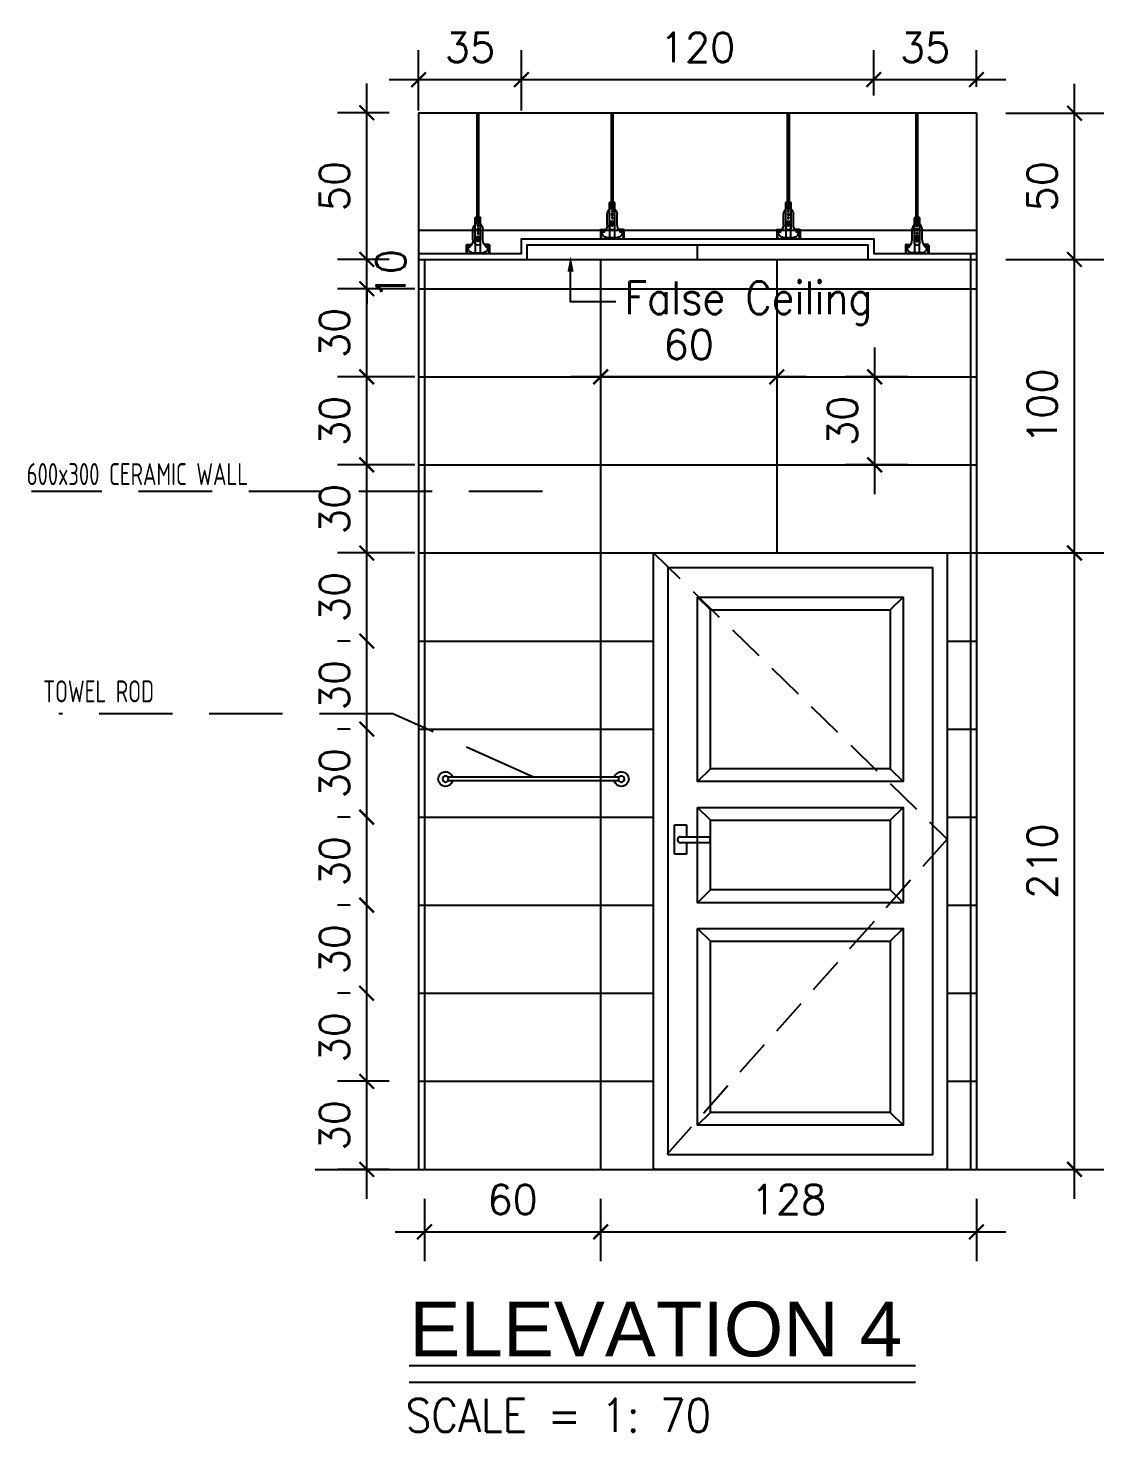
# Model space of a CAD drawing. Header units: centimetres. Extents: x -1797 to 2001, y -8788 to 1856.
# Drawn here: x 1634.3 to 2000.7, y 1364.7 to 1842.9 of the extents above; entities that cross this region are included whole.
import ezdxf
from ezdxf.xclip import XClip

# ---------------------------------------------------------------- set-up
doc = ezdxf.new("R2010")
doc.units = ezdxf.units.CM
doc.header["$LTSCALE"] = 100
doc.header["$MEASUREMENT"] = 0
doc.header["$XCLIPFRAME"] = 0
doc.header["$PDMODE"] = 35
doc.linetypes.add('HIDDEN', pattern=[0.375, 0.25, -0.125])
for name, color, linetype in [('CEILING', 161, 'Continuous'), ('CEILING HANGER', 8, 'Continuous'), ('DIM', 1, 'Continuous'), ('DOOR', 1, 'Continuous'), ('HIDDEN -03', 8, 'HIDDEN'), ('ID_Flooring_02', 127, 'Continuous'), ('ID_Furniture-Fixed_02', 145, 'Continuous'), ('IDS-Fixt', 5, 'Continuous'), ('TEXT', 3, 'Continuous'), ('Text-1', 3, 'Continuous'), ('WALL-01', 7, 'Continuous'), ('WALL-03', 2, 'Continuous'), ('WALL-04', 1, 'Continuous')]:
    doc.layers.add(name, color=color, linetype=linetype)
doc.styles.add('ART', font='arial.ttf')
doc.styles.add('HB25Small', font='ARCHSTYL.SHX', dxfattribs={"width": 0.8, "height": 2.5})
doc.styles.add('ISO', font='isocp2.shx', dxfattribs={"width": 0.8})
doc.styles.add('ROMANS', font='romans')
doc.dimstyles.new('AS-17-100', dxfattribs={"dimtxt": 10, "dimasz": 5, "dimexe": 10, "dimexo": 10, "dimgap": 6, "dimtad": 1, "dimtoh": 1, "dimdec": 0, "dimdsep": 46, "dimtxsty": 'ROMANS', "dimblk1": 'ARCHTICK', "dimblk2": 'ARCHTICK', "dimsah": 1, "dimcen": 25, "dimdle": 10, "dimclrd": 1, "dimclre": 1, "dimclrt": 2, "dimadec": 0, "dimazin": 0, "dimtfac": 1, "dimtdec": 0, "dimtofl": 0, "dimtmove": 2, "dimatfit": 3, "dimldrblk": 'ARCHTICK', "dimfxl": 1, "dimtolj": 1, "dimtzin": 0, "dimarcsym": 0})
doc.dimstyles.new('DIM DET', dxfattribs={"dimtxt": 0.05, "dimasz": 0.025, "dimexe": 0.025, "dimexo": 0.025, "dimgap": 0.025, "dimtad": 1, "dimzin": 0, "dimdsep": 46, "dimtxsty": 'ISO', "dimblk": 'ARCHTICK', "dimcen": 0.1, "dimdle": 0.025, "dimclrd": 15, "dimclre": 15, "dimclrt": 2, "dimadec": 0, "dimazin": 0, "dimtfac": 1, "dimtmove": 2, "dimatfit": 0, "dimldrblk": 'ARCHTICK', "dimfxl": 0.17, "dimtzin": 1, "dimarcsym": 0})

# ---------------------------------------------------------------- blocks, each defined once
blk = doc.blocks.new('SUP')
at = {"layer": 'CEILING HANGER', "extrusion": (-6.56544e-09, 1.61575e-05, 1)}
for p, q in [((-555.86, -4415.29, 0.02), (-555.86, -4347.85, 0.02)), ((-555.25, -4415.29, 0.02), (-555.25, -4347.85, 0.02)), ((-556.44, -4415.38, 0.02), (-556.44, -4413.19, 0.02)), ((-554.61, -4415.38, 0.02), (-554.61, -4413.19, 0.02)), ((-557.24, -4420.73, 0.02), (-557.24, -4417, 0.02)), ((-556.44, -4422.11, 0.02), (-556.44, -4415.38, 0.02)), ((-556.34, -4415.29, 0.02), (-554.71, -4415.29, 0.02)), ((-555.86, -4414.67, 0.02), (-555.86, -4414.7, 0.02)), ((-555.86, -4414.7, 0.02), (-555.84, -4414.74, 0.02)), ((-555.84, -4414.74, 0.02), (-555.82, -4414.77, 0.02)), ((-555.82, -4414.77, 0.02), (-555.79, -4414.79, 0.02)), ((-555.79, -4414.79, 0.02), (-555.75, -4414.82, 0.02)), ((-555.75, -4414.82, 0.02), (-555.71, -4414.84, 0.02)), ((-555.71, -4414.84, 0.02), (-555.66, -4414.85, 0.02)), ((-555.66, -4414.85, 0.02), (-555.61, -4414.86, 0.02)), ((-555.61, -4414.86, 0.02), (-555.56, -4414.86, 0.02)), ((-555.56, -4414.86, 0.02), (-555.5, -4414.86, 0.02)), ((-555.5, -4414.86, 0.02), (-555.45, -4414.85, 0.02)), ((-555.45, -4414.85, 0.02), (-555.4, -4414.84, 0.02)), ((-555.4, -4414.84, 0.02), (-555.36, -4414.82, 0.02)), ((-555.36, -4414.82, 0.02), (-555.32, -4414.79, 0.02)), ((-555.32, -4414.79, 0.02), (-555.29, -4414.77, 0.02)), ((-555.29, -4414.77, 0.02), (-555.27, -4414.74, 0.02)), ((-555.27, -4414.74, 0.02), (-555.26, -4414.7, 0.02)), ((-555.26, -4414.7, 0.02), (-555.25, -4414.67, 0.02)), ((-554.61, -4422.1, 0.02), (-554.61, -4415.38, 0.02)), ((-553.82, -4420.73, 0.02), (-553.82, -4417, 0.02)), ((-559.5, -4422.53, 0.02), (-559.5, -4426.15, 0.02)), ((-559.37, -4423.36, 0.02), (-559.5, -4423.36, 0.02)), ((-559.37, -4422.53, 0.02), (-559.37, -4426.15, 0.02)), ((-559.25, -4422.29, 0.02), (-557.67, -4422.29, 0.02)), ((-559.25, -4422.41, 0.02), (-557.74, -4422.41, 0.02)), ((-558.92, -4423.15, 0.02), (-558.92, -4423.41, 0.02)), ((-558.73, -4424.21, 0.02), (-558.9, -4423.57, 0.02)), ((-558.57, -4423.16, 0.02), (-558.6, -4423.08, 0.02)), ((-558.4, -4423.28, 0.02), (-558.4, -4423.28, 0.02)), ((-554.61, -4419.5, 0.02), (-556.44, -4419.5, 0.02)), ((-556.35, -4425.11, 0.02), (-556.35, -4421.21, 0.02)), ((-556.29, -4421.21, 0.02), (-556.35, -4421.21, 0.02)), ((-556.23, -4421.14, 0.02), (-556.23, -4420.6, 0.02)), ((-554.89, -4420.53, 0.02), (-556.17, -4420.53, 0.02)), ((-555.24, -4420.02, 0.02), (-555.82, -4420.02, 0.02)), ((-555.24, -4420.27, 0.02), (-555.82, -4420.27, 0.02)), ((-555.74, -4421.21, 0.02), (-555.77, -4420.78, 0.02)), ((-555.28, -4420.78, 0.02), (-555.77, -4420.78, 0.02)), ((-555.74, -4421.21, 0.02), (-555.31, -4421.21, 0.02)), ((-555.31, -4421.21, 0.02), (-555.28, -4420.78, 0.02)), ((-554.83, -4421.14, 0.02), (-554.83, -4420.6, 0.02)), ((-554.71, -4421.21, 0.02), (-554.77, -4421.21, 0.02)), ((-554.71, -4425.11, 0.02), (-554.71, -4421.21, 0.02)), ((-551.81, -4422.29, 0.02), (-553.39, -4422.29, 0.02)), ((-551.81, -4422.41, 0.02), (-553.32, -4422.41, 0.02)), ((-552.66, -4423.28, 0.02), (-552.66, -4423.28, 0.02)), ((-552.49, -4423.16, 0.02), (-552.46, -4423.08, 0.02)), ((-552.33, -4424.21, 0.02), (-552.15, -4423.57, 0.02)), ((-552.13, -4423.15, 0.02), (-552.13, -4423.41, 0.02)), ((-551.68, -4422.53, 0.02), (-551.68, -4426.15, 0.02)), ((-551.68, -4423.36, 0.02), (-551.56, -4423.36, 0.02)), ((-551.56, -4422.53, 0.02), (-551.56, -4426.15, 0.02)), ((-559.5, -4426.15, 0.02), (-559.5, -4427.62, 0.02)), ((-559.5, -4427.62, 0.02), (-559.37, -4427.62, 0.02)), ((-559.37, -4426.15, 0.02), (-559.37, -4427.62, 0.02)), ((-556.23, -4425.11, 0.02), (-557.55, -4425.11, 0.02)), ((-554.83, -4425.11, 0.02), (-556.23, -4425.11, 0.02)), ((-555.07, -4425.48, 0.02), (-555.99, -4425.48, 0.02)), ((-553.5, -4425.11, 0.02), (-554.83, -4425.11, 0.02)), ((-551.68, -4426.15, 0.02), (-551.68, -4427.62, 0.02)), ((-551.56, -4427.62, 0.02), (-551.68, -4427.62, 0.02)), ((-551.56, -4426.15, 0.02), (-551.56, -4427.62, 0.02))]:
    blk.add_line(p, q, dxfattribs=at)
at = {"layer": 'CEILING HANGER', "extrusion": (-6.56544e-09, 1.61575e-05, 1), "const_width": 0.244, "elevation": -0.07}
blk.add_lwpolyline([(-558.58, -4423.04, 1), (-559.07, -4423.04), (-559.07, -4423.22, 0.267949), (-558.99, -4423.35, -0.57735), (-558.99, -4423.61, 0.267949), (-559.07, -4423.75), (-559.07, -4424.04, 0.267949), (-558.99, -4424.17, -0.57735), (-558.99, -4424.43, 0.267949), (-559.07, -4424.56), (-559.07, -4424.85, 0.267949), (-558.99, -4424.98, -0.57735), (-558.99, -4425.25, 0.267949), (-559.07, -4425.38), (-559.07, -4425.7, 0.414214), (-558.92, -4425.85), (-558.23, -4425.85, 0.247529), (-558.1, -4425.78, -0.247529), (-557.98, -4425.72), (-557.55, -4425.72, -0.247529), (-557.43, -4425.78, 0.247529), (-557.3, -4425.85), (-555.79, -4425.85, 0.267949), (-555.66, -4425.77, -0.57735), (-555.4, -4425.77, 0.267949), (-555.26, -4425.85), (-553.76, -4425.85, 0.247529), (-553.63, -4425.78, -0.247529), (-553.51, -4425.72), (-553.08, -4425.72, -0.247529), (-552.95, -4425.78, 0.247529), (-552.83, -4425.85), (-552.14, -4425.85, 0.414214), (-551.99, -4425.7), (-551.99, -4425.38, 0.267949), (-552.07, -4425.25, -0.57735), (-552.07, -4424.98, 0.267949), (-551.99, -4424.85), (-551.99, -4424.56, 0.267949), (-552.07, -4424.43, -0.57735), (-552.07, -4424.17, 0.267949), (-551.99, -4424.04), (-551.99, -4423.75, 0.267949), (-552.07, -4423.61, -0.57735), (-552.07, -4423.35, 0.267949), (-551.99, -4423.22), (-551.99, -4423.04, 1), (-552.48, -4423.04)], format="xyb", dxfattribs=at)
at = {"layer": 'CEILING HANGER', "extrusion": (-6.56544e-09, 1.61575e-05, 1)}
for centre, radius in [((-555.53, -4417.24, -0.05), 0.342), ((-555.53, -4416.02, -0.05), 0.252), ((-555.53, -4418.46, -0.05), 0.252)]:
    blk.add_circle(centre, radius, dxfattribs=at)
for centre, radius, start, end in [((-555.53, -4414.15, -0.05), 1.33, 104.5031, 133.577), ((-555.53, -4414.15, -0.05), 1.33, 46.3713, 77.9165), ((-554.37, -4417.4, -0.05), 2.89, 132.9462, 171.8788), ((-556.68, -4417.4, -0.05), 2.89, 8.1212, 47.0538), ((-559.25, -4422.53, -0.05), 0.244, 90, 180), ((-559.25, -4422.53, -0.05), 0.122, 90, 180), ((-558.74, -4423.15, -0.05), 0.183, 102.9976, 180), ((-558.31, -4423.41, -0.05), 0.61, 180, 195), ((-558.75, -4423.09, -0.05), 0.122, 77.0024, 102.9976), ((-558.77, -4423.15, -0.05), 0.183, 20, 77.0024), ((-558.4, -4423.1, -0.05), 0.183, 200, 270), ((-558.4, -4423.1, -0.05), 0.183, 270, 357.8496), ((-557.85, -4423.12, -0.05), 0.366, 135.5755, 177.8496), ((-560.29, -4420.73, -0.05), 3.05, 315.5755, 360), ((-555.53, -4421.14, -0.05), 1.33, 226.423, 313.6287), ((-556.29, -4421.14, -0.05), 0.061, 270, 360), ((-556.17, -4420.6, -0.05), 0.061, 90, 180), ((-555.82, -4420.14, -0.05), 0.122, 90, 270), ((-555.24, -4420.14, -0.05), 0.122, 270, 90), ((-554.89, -4420.6, -0.05), 0.061, 360, 90), ((-554.77, -4421.14, -0.05), 0.061, 180, 270), ((-550.77, -4420.73, -0.05), 3.05, 180, 224.4246), ((-553.21, -4423.12, -0.05), 0.366, 2.1504, 44.4246), ((-552.66, -4423.1, -0.05), 0.183, 182.1504, 270), ((-552.66, -4423.1, -0.05), 0.183, 270, 340), ((-552.29, -4423.15, -0.05), 0.183, 102.9976, 160), ((-552.3, -4423.09, -0.05), 0.122, 77.0024, 102.9976), ((-552.32, -4423.15, -0.05), 0.183, 360, 77.0024), ((-552.74, -4423.41, -0.05), 0.61, 345, 360), ((-551.81, -4422.53, -0.05), 0.244, 360, 90), ((-551.81, -4422.53, -0.05), 0.122, 360, 90), ((-557.47, -4423.62, -0.05), 1.37, 195, 270), ((-555.99, -4425.11, -0.05), 0.366, 180, 270), ((-555.07, -4425.11, -0.05), 0.366, 270, 360), ((-553.58, -4423.62, -0.05), 1.37, 270, 345)]:
    blk.add_arc(centre, radius, start, end, dxfattribs=at)
blk = doc.blocks.new('FALSE CEILING')
at = {"xscale": -1}
for p in [(-1545.11, 4427.62, -0.02), (-1485.11, 4427.62, -0.02), (-1425.11, 4427.62, -0.02), (-1365.11, 4427.62, -0.02), (-1305.11, 4427.62, -0.02), (-1245.11, 4427.62, -0.02), (-1185.11, 4427.62, -0.02), (-1125.11, 4427.62, -0.02), (-1065.11, 4427.62, -0.02), (-1005.11, 4427.62, -0.02), (-945.11, 4427.62, -0.02), (-885.11, 4427.62, -0.02), (-825.11, 4427.62, -0.02), (-765.11, 4427.62, -0.02), (-705.11, 4427.62, -0.02), (-645.11, 4427.62, -0.02), (-585.11, 4427.62, -0.02), (-525.11, 4427.62, -0.02), (-465.11, 4427.62, -0.02), (-405.11, 4427.62, -0.02), (-345.11, 4427.62, -0.02), (-285.11, 4427.62, -0.02), (-225.11, 4427.62, -0.02), (-165.11, 4427.62, -0.02), (-105.11, 4427.62, -0.02), (-45.11, 4427.62, -0.02), (14.89, 4427.62, -0.02), (74.89, 4427.62, -0.02), (134.89, 4427.62, -0.02), (194.89, 4427.62, -0.02), (254.89, 4427.62, -0.02), (314.89, 4427.62, -0.02), (374.89, 4427.62, -0.02), (434.89, 4427.62, -0.02)]:
    blk.add_blockref('SUP', p, dxfattribs=at)
blk = doc.blocks.new('TOWELRAIL EL')
at = {"layer": 'ID_Furniture-Fixed_02'}
for p, q in [((858871.1, -146616.4), (859453.5, -146616.4)), ((858871.1, -146628.3), (859453.5, -146628.3))]:
    blk.add_line(p, q, dxfattribs=at)
for centre in [(858862.8, -146622.4), (859461.8, -146622.4)]:
    blk.add_circle(centre, 10.2, dxfattribs=at)
for centre, start, end in [((858862.8, -146622.4), 13.8576, 346.1424), ((859461.8, -146622.4), 193.8576, 166.1424)]:
    blk.add_arc(centre, 25, start, end, dxfattribs=at)
blk = doc.blocks.new('_ARCHTICK')
at = {"color": 0, "linetype": 'ByBlock', "const_width": 0.15}
blk.add_lwpolyline([(-0.5, -0.5), (0.5, 0.5)], dxfattribs=at)
blk = doc.blocks.new('*D50')
at = {"layer": 'Defpoints', "color": 0, "transparency": 16777216}
for p in [(-1612.68, 834.94), (-1595, 834.94), (-1595, 804.94)]:
    blk.add_point(p, dxfattribs=at)
at = {"layer": 'DIM', "color": 1, "lineweight": -2, "transparency": 16777216}
for p, q in [((-1612.68, 794.94), (-1612.68, 844.94)), ((-1605, 834.94), (-1622.68, 834.94)), ((-1605, 804.94), (-1622.68, 804.94))]:
    blk.add_line(p, q, dxfattribs=at)
at = {"layer": 'DIM', "color": 1, "lineweight": -2, "transparency": 16777216, "xscale": 5, "yscale": 5, "zscale": 5}
for p, rotation in [((-1612.68, 834.94), 90), ((-1612.68, 804.94), 270)]:
    blk.add_blockref('_ARCHTICK', p, dxfattribs=dict(at, rotation=rotation))
at = {"layer": 'DIM', "color": 2, "transparency": 16777216, "insert": (-1623.68, 819.94), "char_height": 10, "attachment_point": 5, "rotation": 90, "style": 'ROMANS'}
blk.add_mtext('\\A1;30', dxfattribs=at)
blk = doc.blocks.new('*D51')
at = {"layer": 'Defpoints', "color": 0, "transparency": 16777216}
for p in [(-1612.68, 864.94), (-1608.32, 864.94), (-1595, 834.94)]:
    blk.add_point(p, dxfattribs=at)
at = {"layer": 'DIM', "color": 1, "lineweight": -2, "transparency": 16777216}
for p, q in [((-1612.68, 824.94), (-1612.68, 874.94)), ((-1618.32, 864.94), (-1622.68, 864.94)), ((-1605, 834.94), (-1622.68, 834.94))]:
    blk.add_line(p, q, dxfattribs=at)
at = {"layer": 'DIM', "color": 1, "lineweight": -2, "transparency": 16777216, "xscale": 5, "yscale": 5, "zscale": 5}
for p, rotation in [((-1612.68, 864.94), 90), ((-1612.68, 834.94), 270)]:
    blk.add_blockref('_ARCHTICK', p, dxfattribs=dict(at, rotation=rotation))
at = {"layer": 'DIM', "color": 2, "transparency": 16777216, "insert": (-1623.68, 849.94), "char_height": 10, "attachment_point": 5, "rotation": 90, "style": 'ROMANS'}
blk.add_mtext('\\A1;30', dxfattribs=at)
blk = doc.blocks.new('*D52')
at = {"layer": 'Defpoints', "color": 0, "transparency": 16777216}
for p in [(-1612.68, 894.94), (-1608.32, 894.94), (-1608.32, 864.94)]:
    blk.add_point(p, dxfattribs=at)
at = {"layer": 'DIM', "color": 1, "lineweight": -2, "transparency": 16777216}
for p, q in [((-1612.68, 854.94), (-1612.68, 904.94)), ((-1618.32, 894.94), (-1622.68, 894.94)), ((-1618.32, 864.94), (-1622.68, 864.94))]:
    blk.add_line(p, q, dxfattribs=at)
at = {"layer": 'DIM', "color": 1, "lineweight": -2, "transparency": 16777216, "xscale": 5, "yscale": 5, "zscale": 5}
for p, rotation in [((-1612.68, 894.94), 90), ((-1612.68, 864.94), 270)]:
    blk.add_blockref('_ARCHTICK', p, dxfattribs=dict(at, rotation=rotation))
at = {"layer": 'DIM', "color": 2, "transparency": 16777216, "insert": (-1623.68, 879.94), "char_height": 10, "attachment_point": 5, "rotation": 90, "style": 'ROMANS'}
blk.add_mtext('\\A1;30', dxfattribs=at)
blk = doc.blocks.new('*D53')
at = {"layer": 'Defpoints', "color": 0, "transparency": 16777216}
for p in [(-1612.68, 924.94), (-1608.32, 924.94), (-1608.32, 894.94)]:
    blk.add_point(p, dxfattribs=at)
at = {"layer": 'DIM', "color": 1, "lineweight": -2, "transparency": 16777216}
for p, q in [((-1612.68, 884.94), (-1612.68, 934.94)), ((-1618.32, 924.94), (-1622.68, 924.94)), ((-1618.32, 894.94), (-1622.68, 894.94))]:
    blk.add_line(p, q, dxfattribs=at)
at = {"layer": 'DIM', "color": 1, "lineweight": -2, "transparency": 16777216, "xscale": 5, "yscale": 5, "zscale": 5}
for p, rotation in [((-1612.68, 924.94), 90), ((-1612.68, 894.94), 270)]:
    blk.add_blockref('_ARCHTICK', p, dxfattribs=dict(at, rotation=rotation))
at = {"layer": 'DIM', "color": 2, "transparency": 16777216, "insert": (-1623.68, 909.94), "char_height": 10, "attachment_point": 5, "rotation": 90, "style": 'ROMANS'}
blk.add_mtext('\\A1;30', dxfattribs=at)
blk = doc.blocks.new('*D54')
at = {"layer": 'Defpoints', "color": 0, "transparency": 16777216}
for p in [(-1612.68, 954.94), (-1608.32, 954.94), (-1608.32, 924.94)]:
    blk.add_point(p, dxfattribs=at)
at = {"layer": 'DIM', "color": 1, "lineweight": -2, "transparency": 16777216}
for p, q in [((-1612.68, 914.94), (-1612.68, 964.94)), ((-1618.32, 954.94), (-1622.68, 954.94)), ((-1618.32, 924.94), (-1622.68, 924.94))]:
    blk.add_line(p, q, dxfattribs=at)
at = {"layer": 'DIM', "color": 1, "lineweight": -2, "transparency": 16777216, "xscale": 5, "yscale": 5, "zscale": 5}
for p, rotation in [((-1612.68, 954.94), 90), ((-1612.68, 924.94), 270)]:
    blk.add_blockref('_ARCHTICK', p, dxfattribs=dict(at, rotation=rotation))
at = {"layer": 'DIM', "color": 2, "transparency": 16777216, "insert": (-1623.68, 939.94), "char_height": 10, "attachment_point": 5, "rotation": 90, "style": 'ROMANS'}
blk.add_mtext('\\A1;30', dxfattribs=at)
blk = doc.blocks.new('*D55')
at = {"layer": 'Defpoints', "color": 0, "transparency": 16777216}
for p in [(-1612.68, 984.94), (-1608.32, 984.94), (-1608.32, 954.94)]:
    blk.add_point(p, dxfattribs=at)
at = {"layer": 'DIM', "color": 1, "lineweight": -2, "transparency": 16777216}
for p, q in [((-1612.68, 944.94), (-1612.68, 994.94)), ((-1618.32, 984.94), (-1622.68, 984.94)), ((-1618.32, 954.94), (-1622.68, 954.94))]:
    blk.add_line(p, q, dxfattribs=at)
at = {"layer": 'DIM', "color": 1, "lineweight": -2, "transparency": 16777216, "xscale": 5, "yscale": 5, "zscale": 5}
for p, rotation in [((-1612.68, 984.94), 90), ((-1612.68, 954.94), 270)]:
    blk.add_blockref('_ARCHTICK', p, dxfattribs=dict(at, rotation=rotation))
at = {"layer": 'DIM', "color": 2, "transparency": 16777216, "insert": (-1623.68, 969.94), "char_height": 10, "attachment_point": 5, "rotation": 90, "style": 'ROMANS'}
blk.add_mtext('\\A1;30', dxfattribs=at)
blk = doc.blocks.new('*D56')
at = {"layer": 'Defpoints', "color": 0, "transparency": 16777216}
for p in [(-1612.68, 1014.94), (-1586.33, 1014.94), (-1608.32, 984.94)]:
    blk.add_point(p, dxfattribs=at)
at = {"layer": 'DIM', "color": 1, "lineweight": -2, "transparency": 16777216}
for p, q in [((-1612.68, 974.94), (-1612.68, 1024.94)), ((-1596.33, 1014.94), (-1622.68, 1014.94)), ((-1618.32, 984.94), (-1622.68, 984.94))]:
    blk.add_line(p, q, dxfattribs=at)
at = {"layer": 'DIM', "color": 1, "lineweight": -2, "transparency": 16777216, "xscale": 5, "yscale": 5, "zscale": 5}
for p, rotation in [((-1612.68, 1014.94), 90), ((-1612.68, 984.94), 270)]:
    blk.add_blockref('_ARCHTICK', p, dxfattribs=dict(at, rotation=rotation))
at = {"layer": 'DIM', "color": 2, "transparency": 16777216, "insert": (-1623.68, 999.94), "char_height": 10, "attachment_point": 5, "rotation": 90, "style": 'ROMANS'}
blk.add_mtext('\\A1;30', dxfattribs=at)
blk = doc.blocks.new('*D57')
at = {"layer": 'Defpoints', "color": 0, "transparency": 16777216}
for p in [(-1612.68, 1044.94), (-1586.33, 1044.94), (-1586.33, 1014.94)]:
    blk.add_point(p, dxfattribs=at)
at = {"layer": 'DIM', "color": 1, "lineweight": -2, "transparency": 16777216}
for p, q in [((-1612.68, 1004.94), (-1612.68, 1054.94)), ((-1596.33, 1044.94), (-1622.68, 1044.94)), ((-1596.33, 1014.94), (-1622.68, 1014.94))]:
    blk.add_line(p, q, dxfattribs=at)
at = {"layer": 'DIM', "color": 1, "lineweight": -2, "transparency": 16777216, "xscale": 5, "yscale": 5, "zscale": 5}
for p, rotation in [((-1612.68, 1044.94), 90), ((-1612.68, 1014.94), 270)]:
    blk.add_blockref('_ARCHTICK', p, dxfattribs=dict(at, rotation=rotation))
at = {"layer": 'DIM', "color": 2, "transparency": 16777216, "insert": (-1623.68, 1029.94), "char_height": 10, "attachment_point": 5, "rotation": 90, "style": 'ROMANS'}
blk.add_mtext('\\A1;30', dxfattribs=at)
blk = doc.blocks.new('*D58')
at = {"layer": 'Defpoints', "color": 0, "transparency": 16777216}
for p in [(-1612.68, 1074.94), (-1586.33, 1074.94), (-1586.33, 1044.94)]:
    blk.add_point(p, dxfattribs=at)
at = {"layer": 'DIM', "color": 1, "lineweight": -2, "transparency": 16777216}
for p, q in [((-1612.68, 1034.94), (-1612.68, 1084.94)), ((-1596.33, 1074.94), (-1622.68, 1074.94)), ((-1596.33, 1044.94), (-1622.68, 1044.94))]:
    blk.add_line(p, q, dxfattribs=at)
at = {"layer": 'DIM', "color": 1, "lineweight": -2, "transparency": 16777216, "xscale": 5, "yscale": 5, "zscale": 5}
for p, rotation in [((-1612.68, 1074.94), 90), ((-1612.68, 1044.94), 270)]:
    blk.add_blockref('_ARCHTICK', p, dxfattribs=dict(at, rotation=rotation))
at = {"layer": 'DIM', "color": 2, "transparency": 16777216, "insert": (-1623.68, 1059.94), "char_height": 10, "attachment_point": 5, "rotation": 90, "style": 'ROMANS'}
blk.add_mtext('\\A1;30', dxfattribs=at)
blk = doc.blocks.new('*D59')
at = {"layer": 'Defpoints', "color": 0, "transparency": 16777216}
for p in [(-1612.68, 1104.94), (-1586.33, 1104.94), (-1586.33, 1074.94)]:
    blk.add_point(p, dxfattribs=at)
at = {"layer": 'DIM', "color": 1, "lineweight": -2, "transparency": 16777216}
for p, q in [((-1612.68, 1064.94), (-1612.68, 1114.94)), ((-1596.33, 1104.94), (-1622.68, 1104.94)), ((-1596.33, 1074.94), (-1622.68, 1074.94))]:
    blk.add_line(p, q, dxfattribs=at)
at = {"layer": 'DIM', "color": 1, "lineweight": -2, "transparency": 16777216, "xscale": 5, "yscale": 5, "zscale": 5}
for p, rotation in [((-1612.68, 1104.94), 90), ((-1612.68, 1074.94), 270)]:
    blk.add_blockref('_ARCHTICK', p, dxfattribs=dict(at, rotation=rotation))
at = {"layer": 'DIM', "color": 2, "transparency": 16777216, "insert": (-1623.68, 1089.94), "char_height": 10, "attachment_point": 5, "rotation": 90, "style": 'ROMANS'}
blk.add_mtext('\\A1;30', dxfattribs=at)
blk = doc.blocks.new('*D60')
at = {"layer": 'Defpoints', "color": 0, "transparency": 16777216}
for p in [(-1612.68, 1114.94), (-1595, 1114.94), (-1595, 1104.94)]:
    blk.add_point(p, dxfattribs=at)
at = {"layer": 'DIM', "color": 1, "lineweight": -2, "transparency": 16777216}
for p, q in [((-1612.68, 1114.94), (-1612.68, 1119.94)), ((-1605, 1114.94), (-1622.68, 1114.94)), ((-1605, 1104.94), (-1622.68, 1104.94)), ((-1612.68, 1104.94), (-1612.68, 1099.94))]:
    blk.add_line(p, q, dxfattribs=at)
at = {"layer": 'DIM', "color": 1, "lineweight": -2, "transparency": 16777216, "xscale": 5, "yscale": 5, "zscale": 5}
for p, rotation in [((-1612.68, 1114.94), 270), ((-1612.68, 1104.94), 90)]:
    blk.add_blockref('_ARCHTICK', p, dxfattribs=dict(at, rotation=rotation))
at = {"layer": 'DIM', "color": 2, "transparency": 16777216, "insert": (-1604.42, 1109.94), "char_height": 10, "attachment_point": 5, "rotation": 90, "style": 'ROMANS'}
blk.add_mtext('\\A1;10', dxfattribs=at)
blk = doc.blocks.new('*D61')
at = {"layer": 'Defpoints', "color": 0, "transparency": 16777216}
for p in [(-1612.68, 1164.94), (-1595, 1164.94), (-1595, 1114.94)]:
    blk.add_point(p, dxfattribs=at)
at = {"layer": 'DIM', "color": 1, "lineweight": -2, "transparency": 16777216}
for p, q in [((-1612.68, 1104.94), (-1612.68, 1174.94)), ((-1605, 1164.94), (-1622.68, 1164.94)), ((-1605, 1114.94), (-1622.68, 1114.94))]:
    blk.add_line(p, q, dxfattribs=at)
at = {"layer": 'DIM', "color": 1, "lineweight": -2, "transparency": 16777216, "xscale": 5, "yscale": 5, "zscale": 5}
for p, rotation in [((-1612.68, 1164.94), 90), ((-1612.68, 1114.94), 270)]:
    blk.add_blockref('_ARCHTICK', p, dxfattribs=dict(at, rotation=rotation))
at = {"layer": 'DIM', "color": 2, "transparency": 16777216, "insert": (-1623.68, 1139.94), "char_height": 10, "attachment_point": 5, "rotation": 90, "style": 'ROMANS'}
blk.add_mtext('\\A1;50', dxfattribs=at)
blk = doc.blocks.new('*D48')
at = {"layer": 'Defpoints', "color": 0, "transparency": 16777216}
for p in [(-1593, 804.94), (-1533, 804.94), (-1533, 783.67)]:
    blk.add_point(p, dxfattribs=at)
at = {"layer": 'DIM', "color": 1, "lineweight": -2, "transparency": 16777216}
for p, q in [((-1593, 794.94), (-1593, 773.67)), ((-1533, 794.94), (-1533, 773.67)), ((-1603, 783.67), (-1523, 783.67))]:
    blk.add_line(p, q, dxfattribs=at)
at = {"layer": 'DIM', "color": 1, "lineweight": -2, "transparency": 16777216, "xscale": 5, "yscale": 5, "zscale": 5, "rotation": 180}
blk.add_blockref('_ARCHTICK', (-1593, 783.67), dxfattribs=at)
at = {"layer": 'DIM', "color": 1, "lineweight": -2, "transparency": 16777216, "xscale": 5, "yscale": 5, "zscale": 5}
blk.add_blockref('_ARCHTICK', (-1533, 783.67), dxfattribs=at)
at = {"layer": 'DIM', "color": 2, "transparency": 16777216, "insert": (-1563, 794.67), "char_height": 10, "attachment_point": 5, "style": 'ROMANS'}
blk.add_mtext('\\A1;60', dxfattribs=at)
blk = doc.blocks.new('*D49')
at = {"layer": 'Defpoints', "color": 0, "transparency": 16777216}
for p in [(-1533, 804.94), (-1405, 804.94), (-1405, 783.67)]:
    blk.add_point(p, dxfattribs=at)
at = {"layer": 'DIM', "color": 1, "lineweight": -2, "transparency": 16777216}
for p, q in [((-1533, 794.94), (-1533, 773.67)), ((-1405, 794.94), (-1405, 773.67)), ((-1543, 783.67), (-1395, 783.67))]:
    blk.add_line(p, q, dxfattribs=at)
at = {"layer": 'DIM', "color": 1, "lineweight": -2, "transparency": 16777216, "xscale": 5, "yscale": 5, "zscale": 5, "rotation": 180}
blk.add_blockref('_ARCHTICK', (-1533, 783.67), dxfattribs=at)
at = {"layer": 'DIM', "color": 1, "lineweight": -2, "transparency": 16777216, "xscale": 5, "yscale": 5, "zscale": 5}
blk.add_blockref('_ARCHTICK', (-1405, 783.67), dxfattribs=at)
at = {"layer": 'DIM', "color": 2, "transparency": 16777216, "insert": (-1469, 794.67), "char_height": 10, "attachment_point": 5, "style": 'ROMANS'}
blk.add_mtext('\\A1;128', dxfattribs=at)
blk = doc.blocks.new('*D62')
at = {"layer": 'Defpoints', "color": 0, "transparency": 16777216}
for p in [(-1560, 1176.2), (-1595, 1155.74), (-1560, 1155.74)]:
    blk.add_point(p, dxfattribs=at)
at = {"layer": 'DIM', "color": 1, "lineweight": -2, "transparency": 16777216}
for p, q in [((-1595, 1165.74), (-1595, 1186.2)), ((-1560, 1165.74), (-1560, 1186.2)), ((-1605, 1176.2), (-1550, 1176.2))]:
    blk.add_line(p, q, dxfattribs=at)
at = {"layer": 'DIM', "color": 1, "lineweight": -2, "transparency": 16777216, "xscale": 5, "yscale": 5, "zscale": 5, "rotation": 180}
blk.add_blockref('_ARCHTICK', (-1595, 1176.2), dxfattribs=at)
at = {"layer": 'DIM', "color": 1, "lineweight": -2, "transparency": 16777216, "xscale": 5, "yscale": 5, "zscale": 5}
blk.add_blockref('_ARCHTICK', (-1560, 1176.2), dxfattribs=at)
at = {"layer": 'DIM', "color": 2, "transparency": 16777216, "insert": (-1577.5, 1187.2), "char_height": 10, "attachment_point": 5, "style": 'ROMANS'}
blk.add_mtext('\\A1;35', dxfattribs=at)
blk = doc.blocks.new('*D63')
at = {"layer": 'Defpoints', "color": 0, "transparency": 16777216}
for p in [(-1440, 1176.2), (-1440, 1160.74), (-1560, 1155.74)]:
    blk.add_point(p, dxfattribs=at)
at = {"layer": 'DIM', "color": 1, "lineweight": -2, "transparency": 16777216}
for p, q in [((-1560, 1165.74), (-1560, 1186.2)), ((-1440, 1170.74), (-1440, 1186.2)), ((-1570, 1176.2), (-1430, 1176.2))]:
    blk.add_line(p, q, dxfattribs=at)
at = {"layer": 'DIM', "color": 1, "lineweight": -2, "transparency": 16777216, "xscale": 5, "yscale": 5, "zscale": 5, "rotation": 180}
blk.add_blockref('_ARCHTICK', (-1560, 1176.2), dxfattribs=at)
at = {"layer": 'DIM', "color": 1, "lineweight": -2, "transparency": 16777216, "xscale": 5, "yscale": 5, "zscale": 5}
blk.add_blockref('_ARCHTICK', (-1440, 1176.2), dxfattribs=at)
at = {"layer": 'DIM', "color": 2, "transparency": 16777216, "insert": (-1500, 1187.2), "char_height": 10, "attachment_point": 5, "style": 'ROMANS'}
blk.add_mtext('\\A1;120', dxfattribs=at)
blk = doc.blocks.new('*D64')
at = {"layer": 'Defpoints', "color": 0, "transparency": 16777216}
for p in [(-1405, 1176.2), (-1405, 1163.74), (-1440, 1160.74)]:
    blk.add_point(p, dxfattribs=at)
at = {"layer": 'DIM', "color": 1, "lineweight": -2, "transparency": 16777216}
for p, q in [((-1440, 1170.74), (-1440, 1186.2)), ((-1405, 1173.74), (-1405, 1186.2)), ((-1450, 1176.2), (-1395, 1176.2))]:
    blk.add_line(p, q, dxfattribs=at)
at = {"layer": 'DIM', "color": 1, "lineweight": -2, "transparency": 16777216, "xscale": 5, "yscale": 5, "zscale": 5, "rotation": 180}
blk.add_blockref('_ARCHTICK', (-1440, 1176.2), dxfattribs=at)
at = {"layer": 'DIM', "color": 1, "lineweight": -2, "transparency": 16777216, "xscale": 5, "yscale": 5, "zscale": 5}
blk.add_blockref('_ARCHTICK', (-1405, 1176.2), dxfattribs=at)
at = {"layer": 'DIM', "color": 2, "transparency": 16777216, "insert": (-1422.5, 1187.2), "char_height": 10, "attachment_point": 5, "style": 'ROMANS'}
blk.add_mtext('\\A1;35', dxfattribs=at)
blk = doc.blocks.new('*D65')
at = {"layer": 'Defpoints', "color": 0, "transparency": 16777216}
for p in [(-1414.98, 1014.94, 0), (-1371.6, 1014.94), (-1405, 804.94)]:
    blk.add_point(p, dxfattribs=at)
at = {"layer": 'DIM', "color": 1, "lineweight": -2, "transparency": 16777216}
for p, q in [((-1371.6, 794.94), (-1371.6, 1024.94)), ((-1404.98, 1014.94), (-1361.6, 1014.94)), ((-1395, 804.94), (-1361.6, 804.94))]:
    blk.add_line(p, q, dxfattribs=at)
at = {"layer": 'DIM', "color": 1, "lineweight": -2, "transparency": 16777216, "xscale": 5, "yscale": 5, "zscale": 5}
for p, rotation in [((-1371.6, 1014.94), 90), ((-1371.6, 804.94), 270)]:
    blk.add_blockref('_ARCHTICK', p, dxfattribs=dict(at, rotation=rotation))
at = {"layer": 'DIM', "color": 2, "transparency": 16777216, "insert": (-1382.6, 909.94), "char_height": 10, "attachment_point": 5, "rotation": 90, "style": 'ROMANS'}
blk.add_mtext('\\A1;210', dxfattribs=at)
blk = doc.blocks.new('*D66')
at = {"layer": 'Defpoints', "color": 0, "transparency": 16777216}
for p in [(-1405, 1114.94), (-1371.6, 1114.94), (-1414.98, 1014.94, 0)]:
    blk.add_point(p, dxfattribs=at)
at = {"layer": 'DIM', "color": 1, "lineweight": -2, "transparency": 16777216}
for p, q in [((-1371.6, 1004.94), (-1371.6, 1124.94)), ((-1395, 1114.94), (-1361.6, 1114.94)), ((-1404.98, 1014.94), (-1361.6, 1014.94))]:
    blk.add_line(p, q, dxfattribs=at)
at = {"layer": 'DIM', "color": 1, "lineweight": -2, "transparency": 16777216, "xscale": 5, "yscale": 5, "zscale": 5}
for p, rotation in [((-1371.6, 1114.94), 90), ((-1371.6, 1014.94), 270)]:
    blk.add_blockref('_ARCHTICK', p, dxfattribs=dict(at, rotation=rotation))
at = {"layer": 'DIM', "color": 2, "transparency": 16777216, "insert": (-1382.6, 1064.94), "char_height": 10, "attachment_point": 5, "rotation": 90, "style": 'ROMANS'}
blk.add_mtext('\\A1;100', dxfattribs=at)
blk = doc.blocks.new('*D67')
at = {"layer": 'Defpoints', "color": 0, "transparency": 16777216}
for p in [(-1405, 1164.74), (-1371.6, 1164.74), (-1405, 1114.94)]:
    blk.add_point(p, dxfattribs=at)
at = {"layer": 'DIM', "color": 1, "lineweight": -2, "transparency": 16777216}
for p, q in [((-1371.6, 1104.94), (-1371.6, 1174.74)), ((-1395, 1164.74), (-1361.6, 1164.74)), ((-1395, 1114.94), (-1361.6, 1114.94))]:
    blk.add_line(p, q, dxfattribs=at)
at = {"layer": 'DIM', "color": 1, "lineweight": -2, "transparency": 16777216, "xscale": 5, "yscale": 5, "zscale": 5}
for p, rotation in [((-1371.6, 1164.74), 90), ((-1371.6, 1114.94), 270)]:
    blk.add_blockref('_ARCHTICK', p, dxfattribs=dict(at, rotation=rotation))
at = {"layer": 'DIM', "color": 2, "transparency": 16777216, "insert": (-1382.6, 1139.84), "char_height": 10, "attachment_point": 5, "rotation": 90, "style": 'ROMANS'}
blk.add_mtext('\\A1;50', dxfattribs=at)
blk = doc.blocks.new('*D68')
at = {"layer": 'Defpoints', "color": 0, "transparency": 16777216}
for p in [(-1533, 1094.55), (-1473, 1094.55), (-1533, 1074.94)]:
    blk.add_point(p, dxfattribs=at)
at = {"layer": 'DIM', "color": 1, "lineweight": -2, "transparency": 16777216}
for p, q in [((-1533, 1084.55), (-1533, 1064.94)), ((-1473, 1084.55), (-1473, 1064.94)), ((-1463, 1074.94), (-1543, 1074.94))]:
    blk.add_line(p, q, dxfattribs=at)
at = {"layer": 'DIM', "color": 1, "lineweight": -2, "transparency": 16777216, "xscale": 5, "yscale": 5, "zscale": 5, "rotation": 180}
blk.add_blockref('_ARCHTICK', (-1533, 1074.94), dxfattribs=at)
at = {"layer": 'DIM', "color": 1, "lineweight": -2, "transparency": 16777216, "xscale": 5, "yscale": 5, "zscale": 5}
blk.add_blockref('_ARCHTICK', (-1473, 1074.94), dxfattribs=at)
at = {"layer": 'DIM', "color": 2, "transparency": 16777216, "insert": (-1503, 1085.94), "char_height": 10, "attachment_point": 5, "style": 'ROMANS'}
blk.add_mtext('\\A1;60', dxfattribs=at)
blk = doc.blocks.new('*D69')
at = {"layer": 'Defpoints', "color": 0, "transparency": 16777216}
for p in [(-1439.66, 1074.94), (-1418.49, 1074.94), (-1418.49, 1044.94)]:
    blk.add_point(p, dxfattribs=at)
at = {"layer": 'DIM', "color": 1, "lineweight": -2, "transparency": 16777216}
for p, q in [((-1439.66, 1034.94), (-1439.66, 1084.94)), ((-1428.49, 1074.94), (-1449.66, 1074.94)), ((-1428.49, 1044.94), (-1449.66, 1044.94))]:
    blk.add_line(p, q, dxfattribs=at)
at = {"layer": 'DIM', "color": 1, "lineweight": -2, "transparency": 16777216, "xscale": 5, "yscale": 5, "zscale": 5}
for p, rotation in [((-1439.66, 1074.94), 90), ((-1439.66, 1044.94), 270)]:
    blk.add_blockref('_ARCHTICK', p, dxfattribs=dict(at, rotation=rotation))
at = {"layer": 'DIM', "color": 2, "transparency": 16777216, "insert": (-1450.66, 1059.94), "char_height": 10, "attachment_point": 5, "rotation": 90, "style": 'ROMANS'}
blk.add_mtext('\\A1;30', dxfattribs=at)
blk = doc.blocks.new('3')
at = {"layer": 'DIM'}
ref = blk.add_blockref('FALSE CEILING', (-1154.8, 1114.7, 0), dxfattribs=dict(at, xscale=-1))
XClip(ref).set_block_clipping_path([(238.0841531689, 2.2373224937), (312.3152302601, 50.248760368)])
for base, p1, p2, picture, middle in [((-1560, 1176.2), (-1595, 1155.74), (-1560, 1155.74), '*D62', (-1577.5, 1187.2)), ((-1440, 1176.2), (-1560, 1155.74), (-1440, 1160.74), '*D63', (-1500, 1187.2)), ((-1405, 1176.2), (-1440, 1160.74), (-1405, 1163.74), '*D64', (-1422.5, 1187.2)), ((-1533, 1074.94), (-1473, 1094.55), (-1533, 1094.55), '*D68', (-1503, 1085.94)), ((-1533, 783.67), (-1593, 804.94), (-1533, 804.94), '*D48', (-1563, 794.67)), ((-1405, 783.67), (-1533, 804.94), (-1405, 804.94), '*D49', (-1469, 794.67))]:
    dim = blk.add_linear_dim(base=base, p1=p1, p2=p2, dimstyle='AS-17-100', dxfattribs=at)
    dim.commit()
    dim.dimension.update_dxf_attribs({"geometry": picture, "text_midpoint": middle})
for base, p1, p2, picture, middle in [((-1612.68, 1164.94), (-1595, 1114.94), (-1595, 1164.94), '*D61', (-1623.68, 1139.94)), ((-1371.6, 1164.74), (-1405, 1114.94), (-1405, 1164.74), '*D67', (-1382.6, 1139.84)), ((-1371.6, 1114.94), (-1414.98, 1014.94, 0), (-1405, 1114.94), '*D66', (-1382.6, 1064.94)), ((-1612.68, 1104.94), (-1586.33, 1074.94), (-1586.33, 1104.94), '*D59', (-1623.68, 1089.94)), ((-1612.68, 1074.94), (-1586.33, 1044.94), (-1586.33, 1074.94), '*D58', (-1623.68, 1059.94)), ((-1439.66, 1074.94), (-1418.49, 1044.94), (-1418.49, 1074.94), '*D69', (-1450.66, 1059.94)), ((-1612.68, 1044.94), (-1586.33, 1014.94), (-1586.33, 1044.94), '*D57', (-1623.68, 1029.94)), ((-1612.68, 1014.94), (-1608.32, 984.94), (-1586.33, 1014.94), '*D56', (-1623.68, 999.94)), ((-1371.6, 1014.94), (-1405, 804.94), (-1414.98, 1014.94, 0), '*D65', (-1382.6, 909.94)), ((-1612.68, 984.94), (-1608.32, 954.94), (-1608.32, 984.94), '*D55', (-1623.68, 969.94)), ((-1612.68, 954.94), (-1608.32, 924.94), (-1608.32, 954.94), '*D54', (-1623.68, 939.94)), ((-1612.68, 924.94), (-1608.32, 894.94), (-1608.32, 924.94), '*D53', (-1623.68, 909.94)), ((-1612.68, 894.94), (-1608.32, 864.94), (-1608.32, 894.94), '*D52', (-1623.68, 879.94)), ((-1612.68, 864.94), (-1595, 834.94), (-1608.32, 864.94), '*D51', (-1623.68, 849.94)), ((-1612.68, 834.94), (-1595, 804.94), (-1595, 834.94), '*D50', (-1623.68, 819.94))]:
    dim = blk.add_linear_dim(base=base, p1=p1, p2=p2, angle=90, dimstyle='AS-17-100', dxfattribs=at)
    dim.commit()
    dim.dimension.update_dxf_attribs({"geometry": picture, "text_midpoint": middle})
dim = blk.add_linear_dim(base=(-1612.68, 1114.94), p1=(-1595, 1104.94), p2=(-1595, 1114.94), angle=90, dimstyle='AS-17-100', dxfattribs=at)
dim.commit()
dim.dimension.update_dxf_attribs({"geometry": '*D60', "text_midpoint": (-1604.42, 1109.94), "dimtype": 128})

msp = doc.modelspace()

# ---------------------------------------------------------------- linework, layer by layer
at = {"layer": 'CEILING'}
for points in [[(1767.31, 1766.1), (1802.31, 1766.1), (1802.31, 1771.1), (1922.31, 1771.1), (1922.31, 1766.1), (1957.31, 1766.1)], [(1767.31, 1764.1), (1804.31, 1764.1), (1804.31, 1769.1), (1920.31, 1769.1), (1920.31, 1764.1), (1957.31, 1764.1)]]:
    msp.add_lwpolyline(points, dxfattribs=at)
at = {"layer": 'DOOR'}
for p, q in [((1862.34, 1649.1, 0), (1866.71, 1644.73, 0)), ((1927.97, 1644.73, 0), (1932.33, 1649.1, 0)), ((1866.71, 1590.57, 0), (1862.34, 1586.21, 0)), ((1927.97, 1590.57, 0), (1932.33, 1586.21, 0)), ((1866.71, 1573.07, 0), (1862.34, 1577.43, 0)), ((1927.97, 1573.07, 0), (1932.33, 1577.43, 0)), ((1854.51, 1561.45, 0.13), (1854.51, 1571.45, 0.13)), ((1854.51, 1571.45, 0.13), (1858.51, 1571.45, 0.13)), ((1858.51, 1571.45, 0.13), (1858.51, 1567.45, 0.13)), ((1856.51, 1567.45, 0.13), (1866.51, 1567.45, 0.13)), ((1866.51, 1565.35, 0.13), (1856.51, 1565.35, 0.13)), ((1858.51, 1565.35, 0.13), (1858.51, 1561.45, 0.13)), ((1866.51, 1567.45, 0.13), (1866.51, 1565.35, 0.13)), ((1858.51, 1561.45, 0.13), (1854.51, 1561.45, 0.13)), ((1866.71, 1549.3, 0), (1862.34, 1544.94, 0)), ((1927.97, 1549.3, 0), (1932.33, 1544.94, 0)), ((1862.34, 1536.16, 0), (1866.71, 1531.8, 0)), ((1927.97, 1531.8, 0), (1932.33, 1536.16, 0)), ((1862.34, 1469.11, 0), (1866.71, 1473.47, 0)), ((1927.97, 1473.47, 0), (1932.33, 1469.11, 0))]:
    msp.add_line(p, q, dxfattribs=at)
at = {"layer": 'DOOR', "color": 2, "elevation": 0}
msp.add_lwpolyline([(1847.34, 1454.1), (1847.34, 1664.1), (1947.34, 1664.1), (1947.34, 1454.1)], close=True, dxfattribs=at)
at = {"layer": 'DOOR', "color": 8, "linetype": 'HIDDEN', "ltscale": 0.5, "elevation": 0}
msp.add_lwpolyline([(1847.34, 1664.1), (1947.34, 1566.6), (1847.34, 1454.1)], dxfattribs=at)
at = {"layer": 'DOOR', "elevation": 0}
for points in [[(1852.34, 1459.11), (1852.34, 1659.1), (1942.33, 1659.1), (1942.33, 1459.11)], [(1862.34, 1649.1), (1932.33, 1649.1), (1932.33, 1586.21), (1862.34, 1586.21)], [(1866.71, 1644.73), (1927.97, 1644.73), (1927.97, 1590.57), (1866.71, 1590.57)], [(1862.34, 1577.43), (1932.33, 1577.43), (1932.33, 1544.94), (1862.34, 1544.94)], [(1866.71, 1573.07), (1927.97, 1573.07), (1927.97, 1549.3), (1866.71, 1549.3)], [(1862.34, 1536.16), (1932.33, 1536.16), (1932.33, 1469.11), (1862.34, 1469.11)], [(1866.71, 1531.8), (1927.97, 1531.8), (1927.97, 1473.47), (1866.71, 1473.47)]]:
    msp.add_lwpolyline(points, close=True, dxfattribs=at)
at = {"layer": 'DOOR'}
msp.add_arc((1856.51, 1566.4, 0.13), 1.05, 90, 270, dxfattribs=at)
at = {"layer": 'ID_Flooring_02'}
for p, q in [((1767.31, 1774.1), (1957.31, 1774.1)), ((1829.31, 1764.1), (1829.31, 1454.1)), ((1889.31, 1764.1), (1889.31, 1664.1)), ((1767.31, 1754.1), (1957.31, 1754.1)), ((1767.31, 1724.1), (1957.31, 1724.1)), ((1767.31, 1694.1), (1957.31, 1694.1)), ((1767.31, 1664.1), (1957.31, 1664.1)), ((1767.31, 1634.1), (1847.34, 1634.1)), ((1947.34, 1634.1), (1957.31, 1634.1)), ((1767.31, 1604.1), (1847.34, 1604.1)), ((1947.34, 1604.1), (1957.31, 1604.1)), ((1767.31, 1574.1), (1847.34, 1574.1)), ((1947.34, 1574.1), (1957.31, 1574.1)), ((1767.31, 1544.1), (1847.34, 1544.1)), ((1947.34, 1544.1), (1957.31, 1544.1)), ((1767.31, 1514.1), (1847.34, 1514.1)), ((1947.34, 1514.1), (1957.31, 1514.1)), ((1767.31, 1484.1), (1847.34, 1484.1)), ((1947.34, 1484.1), (1957.31, 1484.1))]:
    msp.add_line(p, q, dxfattribs=at)
at = {"layer": 'TEXT', "color": 2}
msp.add_lwpolyline([(1819.07, 1765.19, 0, 2.08, 0), (1819.07, 1759.98, 2.08, 2.08, 0)], format="xyseb", dxfattribs=at)
msp.add_lwpolyline([(1834.43, 1749.63), (1819.07, 1749.63), (1819.07, 1763.34)], dxfattribs=at)
at = {"layer": 'WALL-01'}
for p, q in [((1767.31, 1814.1), (1957.31, 1814.1)), ((1767.31, 1814.1), (1767.31, 1454.1)), ((1957.31, 1814.1), (1957.31, 1454.1)), ((1732.09, 1454.1), (1998.6, 1454.1))]:
    msp.add_line(p, q, dxfattribs=at)
at = {"layer": 'WALL-03'}
for p, q in [((1862.31, 1764.1), (1862.31, 1769.1)), ((1804.31, 1764.1), (1920.31, 1764.1)), ((1936.56, 1387.18), (1764.08, 1387.18)), ((1936.56, 1381.53), (1764.08, 1381.53))]:
    msp.add_line(p, q, dxfattribs=at)
at = {"layer": 'WALL-04'}
for p, q in [((1955.31, 1766.1), (1955.31, 1454.1)), ((1769.31, 1764.1), (1769.31, 1454.1))]:
    msp.add_line(p, q, dxfattribs=at)

# ---------------------------------------------------------------- block references
at = {"layer": 'CEILING HANGER'}
ref = msp.add_blockref('FALSE CEILING', (1517.11, 1763.85, 0), dxfattribs=at)
XClip(ref).set_block_clipping_path([(238.0841531689, 2.2373224937), (312.3152302601, 50.248760368)])
ref = msp.add_blockref('FALSE CEILING', (1562.85, 1769.02, 0.02), dxfattribs=at)
XClip(ref).set_block_clipping_path([(238.0841531689, 2.2373224937), (379.4220414332, 45.0796076272)])
at = {"layer": 'DIM'}
msp.add_blockref('3', (3362.31, 649.16), dxfattribs=at)
at = {"layer": 'IDS-Fixt', "xscale": -0.09999999999763531, "yscale": 0.09999999999763531, "zscale": 0.09999999999763531}
msp.add_blockref('TOWELRAIL EL', (87722.66, 16249.32), dxfattribs=at)

# ---------------------------------------------------------------- texts
at = {"layer": 'TEXT', "color": 3, "style": 'ROMANS', "width": 0.9}
msp.add_text('False Ceiling', height=11.1096, dxfattribs=at).set_placement((1837.45, 1745.51))
at = {"layer": 'TEXT', "style": 'ART'}
msp.add_text('ELEVATION 4', height=18.6386, dxfattribs=at).set_placement((1764.18, 1390.39, 0))
at = {"layer": 'TEXT', "style": 'ROMANS', "width": 0.9}
msp.add_text('SCALE = 1: 70', height=11.286, dxfattribs=at).set_placement((1762.91, 1364.66))
at = {"layer": 'Text-1', "color": 3, "style": 'HB25Small', "width": 0.8}
for s, p in [('600x300 CERAMIC WALL', (1633.83, 1687.22)), ('TOWEL ROD', (1639.45, 1613.21))]:
    msp.add_text(s, height=7.5, dxfattribs=at).set_placement(p)

# ---------------------------------------------------------------- leaders
at = {"layer": 'HIDDEN -03'}
for points in [[(1809.45, 1685.07), (1635.46, 1685.07)], [(1806.43, 1587.68), (1758.5, 1609.35), (1644.78, 1609.35)]]:
    msp.add_leader(points, dimstyle='DIM DET', override={"dimasz": 0.04, "dimtad": 0, "dimclrd": 251, "dimldrblk": 'Dot', "dimfxl": 0.1}, dxfattribs=at)

doc.saveas('drawing.dxf')
